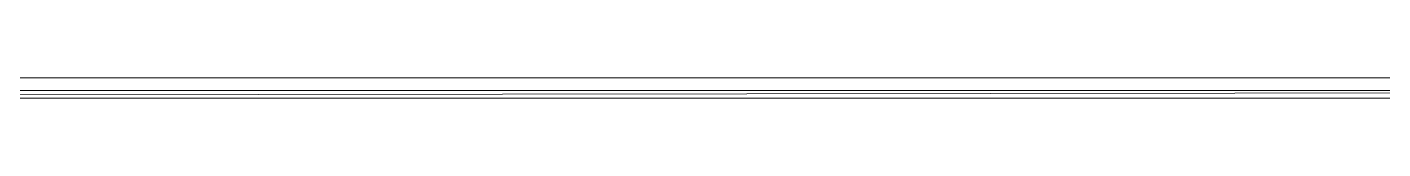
# Model space of a CAD drawing. Header units: inches. Extents: x 11 to 850, y 10 to 598.
# Drawn here: x 335.9 to 515.2, y 10.2 to 12.9 of the extents above; entities that cross this region are included whole.
import ezdxf

# ---------------------------------------------------------------- set-up
doc = ezdxf.new("R2010")
doc.units = ezdxf.units.IN
doc.header["$MEASUREMENT"] = 0
doc.layers.add('PDF_Geometry', color=7, linetype='Continuous')

msp = doc.modelspace()

# ---------------------------------------------------------------- linework, layer by layer
at = {"layer": 'PDF_Geometry', "lineweight": 0}
for points in [[(13.86, 12.88), (721.62, 12.88)], [(12.36, 11.19), (11.32, 10.15), (721.62, 11.16)], [(11.32, 10.15), (721.62, 11.16)], [(721.62, 11.19), (12.36, 11.19)], [(721.62, 10.15), (11.32, 10.15)]]:
    msp.add_lwpolyline(points, dxfattribs=at)

doc.saveas('drawing.dxf')
